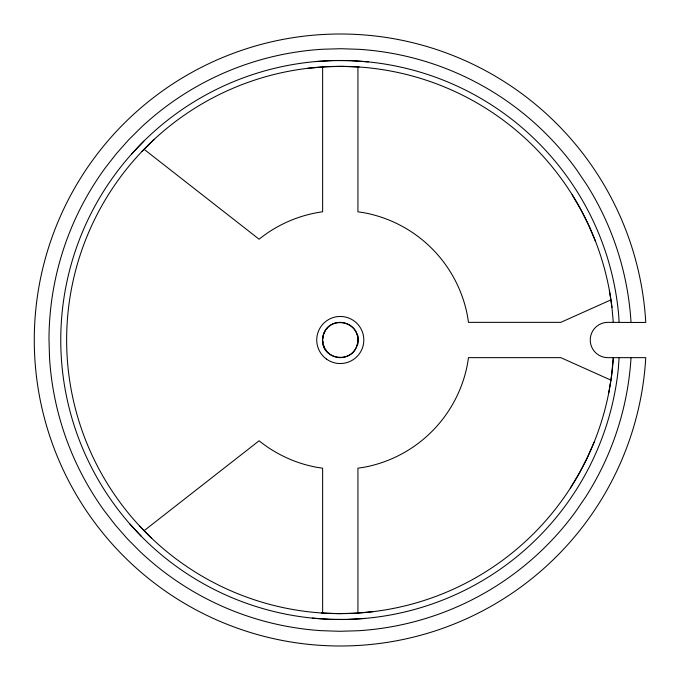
<?xml version="1.0" encoding="UTF-8"?>
<svg xmlns="http://www.w3.org/2000/svg" width="680" height="680" viewBox="0 0 680 680"><rect width="100%" height="100%" fill="white"/><g stroke="black" fill="none" stroke-linecap="round" stroke-linejoin="round"><path stroke-width="1.02" d="M630.989 357.654L630.938 359.031A291.286 291.286 0 0 1 585.82 496.706L575.492 511.819A291.286 291.286 0 0 1 357.825 630.76L339.532 631.287L321.24 630.666A291.286 291.286 0 0 1 140.335 551.828L127.423 538.858L115.362 525.096L104.184 510.612A291.286 291.286 0 0 1 49.512 357.544L48.986 339.252A291.286 291.286 0 0 1 105.06 168.181L116.314 153.748L128.444 140.055L141.423 127.151A291.286 291.286 0 0 1 322.728 49.24L341.02 48.714L359.312 49.334A291.286 291.286 0 0 1 576.368 169.388L586.619 184.552A291.286 291.286 0 0 1 631.031 322.456L645.728 322.456L645.668 320.79A306 306 0 0 0 181.756 78.259A306 306 0 0 0 181.756 601.74A306 306 0 0 0 645.668 359.21L645.719 357.654L607.894 357.654A17.654 17.654 0 0 1 590.24 340A17.654 17.654 0 0 1 607.894 322.346L631.031 322.456M608.753 392.896L611.541 375.929L613.309 357.654M619.106 357.654L618.392 367.982A279.523 279.523 0 0 1 191.556 576.665A279.523 279.523 0 0 1 194.412 101.558A279.523 279.523 0 0 1 618.707 315.375L619.106 322.346M322.677 340.45L322.983 342.728M322.864 338.164L323.161 335.886M323.935 333.719L324.81 331.594M594.082 442.263L587.163 457.997L579.266 473.271L570.427 488.01M326.485 329.222L327.513 327.879M131.725 153.893L143.82 141.159M141.941 151.487L154.165 139.4M144.151 530.638L259.097 440.793C269.186 448.978 280.576 455.515 292.621 460.368A129.464 129.464 0 0 0 316.013 467.168L322.626 468.214L322.626 613.029M610.827 299.923L560.813 322.346L468.486 322.346L467.44 315.741A129.464 129.464 0 0 0 364.531 212.831L357.926 211.786L357.926 66.972M307.615 68.323L324.743 66.81L341.921 66.368L359.1 67.014M372.938 611.677L355.81 613.19L338.623 613.632L321.445 612.986M315.648 61.566L333.183 60.571L350.736 60.673L368.254 61.889M364.905 618.435L347.37 619.429L329.808 619.327L312.29 618.111M610.852 380.103L560.813 357.654L468.486 357.654L467.44 364.259A129.464 129.464 0 0 1 364.531 467.168L357.926 468.214L357.926 613.003M144.118 149.328L259.097 239.207C277.253 224.519 299.481 214.931 322.626 211.786L322.626 66.997M139.68 526.108L151.759 538.339M129.498 523.583L141.44 536.452M326.485 350.778L325.261 349.188M572.194 194.778L580.856 209.627L588.565 224.986L595.298 240.805M324.275 347.115L323.399 344.99M609.365 290.343L611.957 307.343L613.284 322.346M357.926 335.818L357.926 344.182M613.258 358.827A273.632 273.632 0 0 1 202.036 576.147A273.632 273.632 0 0 1 190.221 111.171A273.632 273.632 0 0 1 611.957 307.343M357.688 341.836C355.402 365.815 316.974 360.604 323.221 335.427C328.202 314.475 360.782 321.13 357.688 341.836M328.449 353.107A17.654 17.654 0 0 0 357.536 343.689A17.654 17.654 0 0 0 334.841 323.204A17.654 17.654 0 0 0 328.449 353.107M326.468 359.065A23.537 23.537 0 0 0 363.69 342.423A23.537 23.537 0 0 0 330.667 318.512A23.537 23.537 0 0 0 326.468 359.065"/></g></svg>
